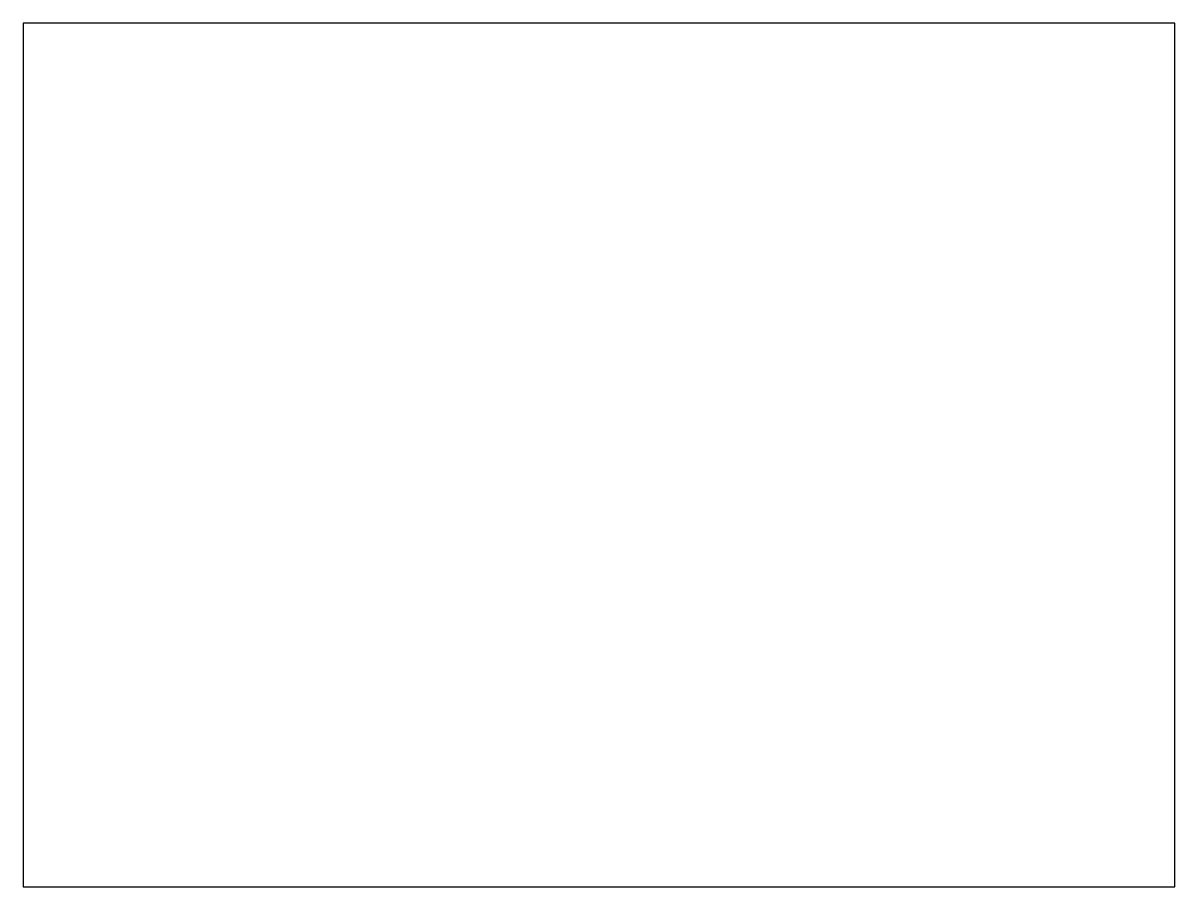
# Model space of a CAD drawing. Extents: x -16 to 16, y -12 to 12.
import ezdxf

# ---------------------------------------------------------------- set-up
doc = ezdxf.new("R2010")
doc.units = 0

msp = doc.modelspace()

# ---------------------------------------------------------------- linework, layer by layer
at = {"layer": 'FR-4 (LOSS FREE)'}
msp.add_lwpolyline([(16, -12), (16, 12), (16, 12), (-16, 12), (-16, 12), (-16, -12), (-16, -12), (16, -12)], close=True, dxfattribs=at)

doc.saveas('drawing.dxf')
